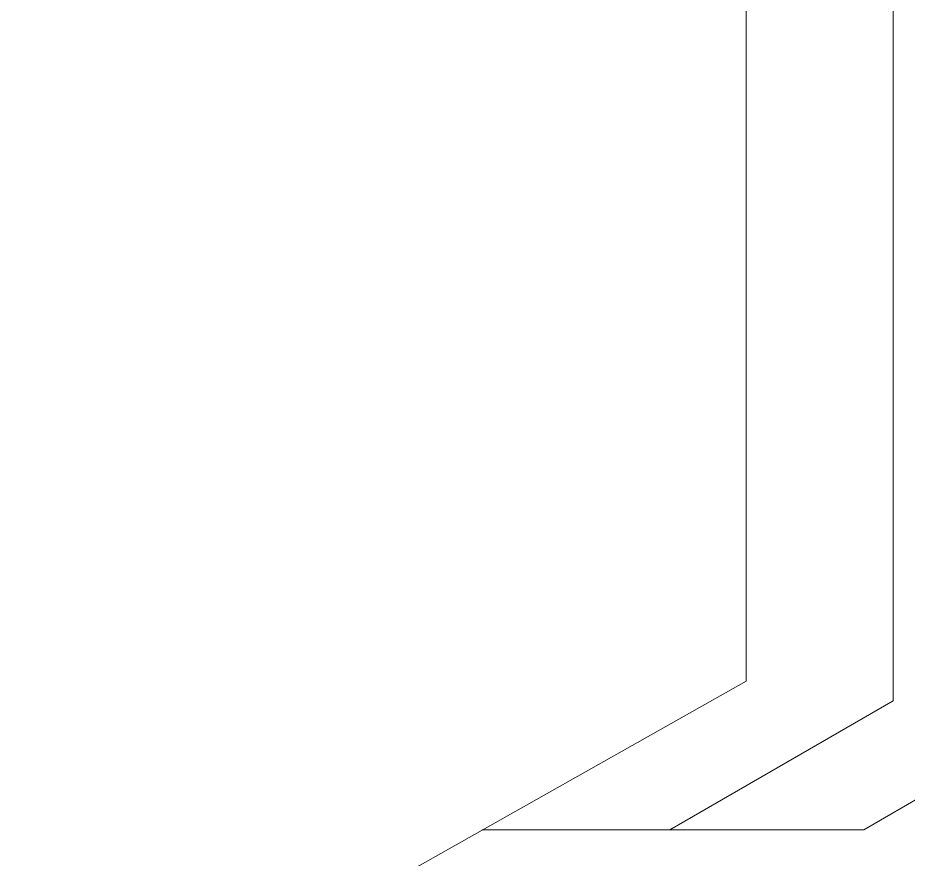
# Model space of a CAD drawing. Header units: inches. Extents: x -2078 to 106214, y -964 to 6385.
# Drawn here: x 36862.1 to 36953.1, y 3976 to 4061.9 of the extents above; entities that cross this region are included whole.
import ezdxf

# ---------------------------------------------------------------- set-up
doc = ezdxf.new("R2010")
doc.units = ezdxf.units.IN
doc.header["$MEASUREMENT"] = 0
doc.layers.add('A-STRS', color=4, linetype='Continuous', lineweight=9)

msp = doc.modelspace()

# ---------------------------------------------------------------- linework, layer by layer
at = {"layer": 'A-STRS', "lineweight": 9}
for p, q in [((36951.552, 4265.1), (36951.552, 3992.133)), ((36928.737, 3978.961), (36951.552, 3992.133)), ((36948.545, 3978.961), (36966.552, 3989.357)), ((36948.545, 3978.961), (36909.545, 3978.961))]:
    msp.add_line(p, q, dxfattribs=at)
msp.add_lwpolyline([(36804.897, 4313.416), (36936.552, 4259.413), (36936.552, 3994.163), (36829.411, 3933.687)], dxfattribs=at)

doc.saveas('drawing.dxf')
